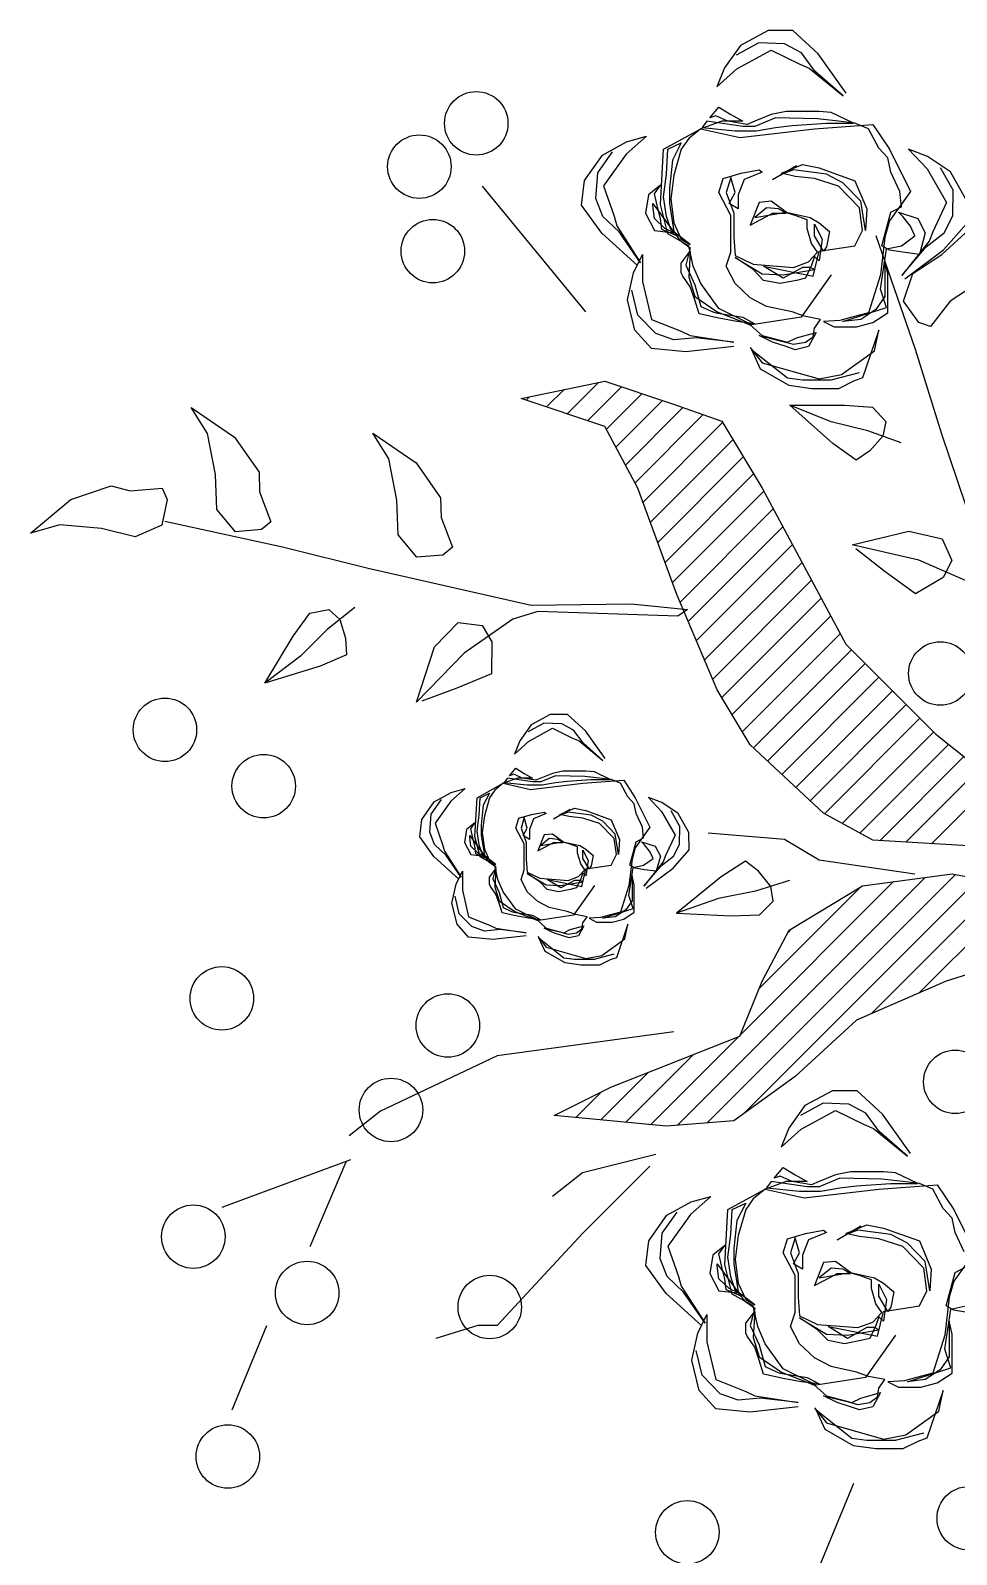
# Model space of a CAD drawing. Header units: inches. Extents: x 2744 to 7136, y -4349 to -2068.
# Drawn here: x 5500.126 to 5502.734, y -3868.663 to -3864.372 of the extents above; entities that cross this region are included whole.
import ezdxf

# ---------------------------------------------------------------- set-up
doc = ezdxf.new("R2010")
doc.units = ezdxf.units.IN
doc.header["$MEASUREMENT"] = 0
doc.layers.add('TREE', color=3, linetype='Continuous')

# ---------------------------------------------------------------- blocks, each defined once
blk = doc.blocks.new('06')
at = {"layer": 'TREE', "color": 97, "true_color": 0x446a2a}
for p, q in [((399.58479, 40.71918), (399.60926, 40.77834)), ((399.87491, 40.68479), (399.85883, 40.64535)), ((399.76026, 40.64535), (399.77984, 40.65142)), ((399.71133, 40.60237), (399.75117, 40.64535)), ((399.75117, 40.64535), (399.76026, 40.64535)), ((399.83856, 40.60844), (399.82178, 40.569)), ((399.67987, 40.57102), (399.71133, 40.60237)), ((399.81968, 40.56799), (399.87981, 40.59024)), ((399.71133, 40.57406), (399.72531, 40.58518)), ((399.67707, 40.56546), (399.71133, 40.57406)), ((399.55128, 40.43618), (399.66701, 40.5519)), ((399.63845, 40.51056), (399.67951, 40.55161)), ((399.67218, 40.55232), (399.72461, 40.54726)), ((399.8057, 40.54524), (399.82038, 40.55687)), ((399.52639, 40.43686), (399.63565, 40.54612)), ((399.53712, 40.4348), (399.6531, 40.55078)), ((399.6596, 40.51892), (399.69117, 40.55048)), ((399.68075, 40.52728), (399.70283, 40.54936)), ((399.72461, 40.54726), (399.69804, 40.53411)), ((399.70266, 40.5364), (399.7145, 40.54823)), ((399.75117, 40.51945), (399.8057, 40.54524)), ((399.69804, 40.53411), (399.63792, 40.51035)), ((399.5834, 40.50276), (399.61206, 40.52906)), ((399.66868, 40.50832), (399.75117, 40.51945)), ((399.56603, 40.43813), (399.6377, 40.50981)), ((399.63792, 40.51035), (399.62744, 40.48456)), ((399.54145, 40.48456), (399.5834, 40.50276)), ((399.51566, 40.43892), (399.57652, 40.49978)), ((399.50494, 40.44098), (399.55392, 40.48997)), ((399.58098, 40.4403), (399.62894, 40.48825)), ((399.49951, 40.47141), (399.54145, 40.48456)), ((399.62744, 40.48456), (399.61485, 40.46079)), ((399.61485, 40.46079), (399.5806, 40.44006)), ((399.61338, 40.4599), (399.61551, 40.46203)), ((399.62871, 40.45364), (399.62228, 40.4472)), ((399.64193, 40.45403), (399.62871, 40.45364)), ((399.66743, 40.45289), (399.64193, 40.45403)), ((399.64653, 40.43588), (399.66743, 40.45289)), ((399.64779, 40.44605), (399.66743, 40.45289)), ((399.53865, 40.4345), (399.48343, 40.44512)), ((399.62228, 40.4472), (399.62339, 40.44038)), ((399.63051, 40.44257), (399.64779, 40.44605)), ((399.5806, 40.44006), (399.53865, 40.4345)), ((399.61471, 40.43761), (399.63051, 40.44257)), ((399.62339, 40.44038), (399.62911, 40.43325)), ((399.60087, 40.42793), (399.55613, 40.4345)), ((399.62911, 40.43325), (399.63527, 40.42854)), ((399.63527, 40.42854), (399.64653, 40.43588)), ((399.66903, 40.43182), (399.66155, 40.42334)), ((399.61695, 40.41832), (399.60087, 40.42793)), ((399.66155, 40.42334), (399.66174, 40.41527)), ((399.66884, 40.4263), (399.66601, 40.42073)), ((399.51904, 40.39114), (399.54831, 40.42041)), ((399.52327, 40.42186), (399.57571, 40.41883)), ((399.52614, 40.38545), (399.5604, 40.41971)), ((399.53324, 40.37977), (399.57249, 40.41901)), ((399.57571, 40.41883), (399.59878, 40.40619)), ((399.6526, 40.41529), (399.61695, 40.41832)), ((399.66601, 40.42073), (399.66585, 40.41233)), ((399.54034, 40.37408), (399.58177, 40.4155)), ((399.54734, 40.36828), (399.59003, 40.41098)), ((399.66174, 40.41527), (399.66674, 40.40637)), ((399.66585, 40.41233), (399.66999, 40.40505)), ((399.55373, 40.36189), (399.59829, 40.40645)), ((399.59878, 40.40619), (399.63303, 40.37433)), ((399.66674, 40.40637), (399.67422, 40.40125)), ((399.54634, 40.36927), (399.5072, 40.40062)), ((399.56012, 40.35549), (399.60502, 40.40038)), ((399.56652, 40.34909), (399.61164, 40.39422)), ((399.57291, 40.3427), (399.61827, 40.38806)), ((399.5793, 40.3363), (399.6249, 40.38189)), ((399.58569, 40.3299), (399.63152, 40.37573)), ((399.63303, 40.37433), (399.64841, 40.34854)), ((399.58829, 40.32731), (399.54634, 40.36927)), ((399.59095, 40.32237), (399.63672, 40.36814)), ((399.59542, 40.31405), (399.6415, 40.36013)), ((399.59989, 40.30573), (399.64628, 40.35212)), ((399.76654, 40.33149), (399.78886, 40.35438)), ((399.78886, 40.35438), (399.78052, 40.32853)), ((399.64841, 40.34854), (399.66729, 40.30405)), ((399.75384, 40.34112), (399.77004, 40.34785)), ((399.83388, 40.33753), (399.85965, 40.34542)), ((399.84303, 40.33291), (399.85965, 40.34542)), ((399.85965, 40.34542), (399.8464, 40.3236)), ((399.60436, 40.29741), (399.65052, 40.34357)), ((399.75368, 40.32613), (399.75384, 40.34112)), ((399.82152, 40.33227), (399.83388, 40.33753)), ((399.60883, 40.2891), (399.65433, 40.33459)), ((399.74388, 40.31567), (399.76654, 40.33149)), ((399.822, 40.32453), (399.82152, 40.33227)), ((399.83052, 40.32049), (399.84303, 40.33291)), ((399.62744, 40.25449), (399.58829, 40.32731)), ((399.61331, 40.28078), (399.65814, 40.32561)), ((399.75827, 40.31848), (399.75368, 40.32613)), ((399.78052, 40.32853), (399.76936, 40.31709)), ((399.82474, 40.3158), (399.822, 40.32453)), ((399.8464, 40.3236), (399.83871, 40.31284)), ((399.61778, 40.27246), (399.66195, 40.31663)), ((399.76936, 40.31709), (399.75827, 40.31848)), ((399.8176, 40.31013), (399.83052, 40.32049)), ((399.66233, 40.31112), (399.66689, 40.31415)), ((399.68862, 40.30842), (399.66233, 40.31112)), ((399.66689, 40.31415), (399.73223, 40.31196)), ((399.73539, 40.30902), (399.68862, 40.30842)), ((399.73223, 40.31196), (399.74388, 40.31567)), ((399.81139, 40.29182), (399.73539, 40.30902)), ((399.82978, 40.31109), (399.82474, 40.3158)), ((399.83871, 40.31284), (399.82978, 40.31109)), ((399.5437, 40.22902), (399.51881, 40.30287)), ((399.54294, 40.29616), (399.55582, 40.30382)), ((399.55582, 40.30382), (399.57, 40.29349)), ((399.62225, 40.26414), (399.66576, 40.30765)), ((399.66729, 40.30405), (399.68546, 40.25449)), ((399.5289, 40.29908), (399.55422, 40.28797)), ((399.5388, 40.28826), (399.54294, 40.29616)), ((399.62672, 40.25583), (399.66934, 40.29844)), ((399.54338, 40.27806), (399.5388, 40.28826)), ((399.55422, 40.28797), (399.58537, 40.28083)), ((399.57, 40.29349), (399.58367, 40.28269)), ((399.63147, 40.24779), (399.67277, 40.28909)), ((399.85147, 40.28185), (399.81139, 40.29182)), ((399.58537, 40.28083), (399.55896, 40.27449)), ((399.7721, 40.282), (399.77652, 40.28572)), ((399.77739, 40.26808), (399.7721, 40.282)), ((399.77652, 40.28572), (399.7887, 40.28668)), ((399.7887, 40.28668), (399.79743, 40.27627)), ((399.90638, 40.26979), (399.85147, 40.28185)), ((399.55896, 40.27449), (399.54338, 40.27806)), ((399.63628, 40.23981), (399.6762, 40.27973)), ((399.79743, 40.27627), (399.79803, 40.26001)), ((399.85686, 40.27008), (399.86129, 40.2738)), ((399.86129, 40.2738), (399.87346, 40.27475)), ((399.87346, 40.27475), (399.88219, 40.26435)), ((399.90779, 40.27164), (399.9202, 40.27715)), ((399.9202, 40.27715), (399.936, 40.27323)), ((399.96917, 40.2754), (399.95026, 40.2598)), ((399.9555, 40.27152), (399.96917, 40.2754)), ((399.64109, 40.23182), (399.67964, 40.27037)), ((399.77765, 40.25887), (399.77739, 40.26808)), ((399.86216, 40.25616), (399.85686, 40.27008)), ((399.90534, 40.25967), (399.90779, 40.27164)), ((399.936, 40.27323), (399.9555, 40.27152)), ((399.64589, 40.22384), (399.68307, 40.26102)), ((399.79803, 40.26001), (399.80179, 40.2408)), ((399.88219, 40.26435), (399.8828, 40.24809)), ((399.90768, 40.25439), (399.90534, 40.25967)), ((399.95026, 40.2598), (399.93145, 40.25332)), ((399.64631, 40.22314), (399.62744, 40.25449)), ((399.65496, 40.22011), (399.68681, 40.25197)), ((399.68546, 40.25449), (399.70084, 40.22567)), ((399.78908, 40.24259), (399.77765, 40.25887)), ((399.86241, 40.24695), (399.86216, 40.25616)), ((399.92253, 40.25563), (399.90768, 40.25439)), ((399.93145, 40.25332), (399.92253, 40.25563)), ((399.87384, 40.23066), (399.86241, 40.24695)), ((399.8828, 40.24809), (399.88655, 40.22887)), ((399.57714, 40.23699), (399.5835, 40.24143)), ((399.5835, 40.24143), (399.59443, 40.23362)), ((399.66443, 40.21679), (399.69126, 40.24363)), ((399.8093, 40.22873), (399.78908, 40.24259)), ((399.80179, 40.2408), (399.8093, 40.22873)), ((399.56256, 40.23325), (399.57813, 40.22762)), ((399.57112, 40.23011), (399.57714, 40.23699)), ((399.59443, 40.23362), (399.61458, 40.21573)), ((399.67394, 40.21352), (399.69571, 40.23529)), ((399.89406, 40.21681), (399.87384, 40.23066)), ((399.55605, 40.18961), (399.5437, 40.22902)), ((399.56972, 40.22335), (399.57112, 40.23011)), ((399.57813, 40.22762), (399.59525, 40.2234)), ((399.6835, 40.21029), (399.70016, 40.22695)), ((399.70084, 40.22567), (399.73999, 40.21253)), ((399.88655, 40.22887), (399.89406, 40.21681)), ((399.57586, 40.21663), (399.56972, 40.22335)), ((399.58905, 40.21568), (399.57586, 40.21663)), ((399.59525, 40.2234), (399.61458, 40.21573)), ((399.66938, 40.21505), (399.64631, 40.22314)), ((399.69306, 40.20706), (399.70895, 40.22295)), ((399.70385, 40.20506), (399.71852, 40.21973)), ((399.71997, 40.20839), (399.7281, 40.21652)), ((399.61458, 40.21573), (399.58905, 40.21568)), ((399.70084, 40.20444), (399.66938, 40.21505)), ((399.73999, 40.21253), (399.70084, 40.20444)), ((399.73609, 40.21172), (399.73767, 40.2133)), ((399.53195, 40.1621), (399.53968, 40.16711)), ((399.75817, 40.11342), (399.70993, 40.17208))]:
    blk.add_line(p, q, dxfattribs=at)
at = {"layer": 'TREE', "color": 30, "true_color": 0xef731a}
for p, q in [((399.55473, 40.69946), (399.56172, 40.703)), ((399.56172, 40.703), (399.57431, 40.703)), ((399.57431, 40.703), (399.58479, 40.70148)), ((399.58479, 40.70148), (399.59808, 40.69389)), ((399.54285, 40.67569), (399.55054, 40.69794)), ((399.56033, 40.69642), (399.54495, 40.6853)), ((399.55054, 40.69794), (399.55473, 40.69946)), ((399.56522, 40.69895), (399.55194, 40.69541)), ((399.57081, 40.69844), (399.56033, 40.69642)), ((399.5785, 40.69895), (399.56522, 40.69895)), ((399.59738, 40.69086), (399.57081, 40.69844)), ((399.58549, 40.69794), (399.5785, 40.69895)), ((399.60227, 40.68479), (399.58549, 40.69794)), ((399.59808, 40.69389), (399.60227, 40.68479)), ((399.60297, 40.68378), (399.59738, 40.69086)), ((399.54495, 40.6853), (399.54285, 40.67569)), ((399.57221, 40.6767), (399.57571, 40.68328)), ((399.5813, 40.67923), (399.57221, 40.6767)), ((399.5771, 40.68125), (399.57361, 40.67872)), ((399.57571, 40.68328), (399.582, 40.68479)), ((399.5827, 40.68226), (399.5771, 40.68125)), ((399.58549, 40.68125), (399.5813, 40.67923)), ((399.582, 40.68479), (399.58619, 40.68328)), ((399.58829, 40.68075), (399.5827, 40.68226)), ((399.59738, 40.67822), (399.58549, 40.68125)), ((399.58619, 40.68328), (399.59248, 40.68125)), ((399.59878, 40.67822), (399.58829, 40.68075)), ((399.59248, 40.68125), (399.59878, 40.67822)), ((399.61066, 40.68328), (399.63303, 40.6858)), ((399.61066, 40.68125), (399.62814, 40.67923)), ((399.63093, 40.67822), (399.61066, 40.68125)), ((399.62814, 40.67923), (399.63862, 40.68024)), ((399.63303, 40.6858), (399.64911, 40.68429)), ((399.63862, 40.68024), (399.64701, 40.67721)), ((399.64911, 40.68429), (399.6568, 40.67569)), ((399.54565, 40.67215), (399.53865, 40.6676)), ((399.55334, 40.67417), (399.54565, 40.67215)), ((399.56382, 40.67417), (399.55334, 40.67417)), ((399.56872, 40.67165), (399.56382, 40.67417)), ((399.57291, 40.67468), (399.57011, 40.67063)), ((399.57361, 40.67872), (399.57291, 40.67468)), ((399.5792, 40.66962), (399.60227, 40.67316)), ((399.60297, 40.67316), (399.59738, 40.67822)), ((399.60087, 40.67266), (399.60926, 40.67165)), ((399.60647, 40.66962), (399.60087, 40.67266)), ((399.60227, 40.67316), (399.61765, 40.66558)), ((399.61835, 40.6671), (399.60297, 40.67316)), ((399.63513, 40.6762), (399.63093, 40.67822)), ((399.64911, 40.67063), (399.63513, 40.6762)), ((399.64701, 40.67721), (399.6554, 40.66861)), ((399.6568, 40.67569), (399.66029, 40.66153)), ((399.53865, 40.6676), (399.53865, 40.66153)), ((399.55963, 40.67165), (399.53935, 40.66507)), ((399.53935, 40.66507), (399.54215, 40.65648)), ((399.54005, 40.66002), (399.54425, 40.66608)), ((399.54215, 40.6499), (399.54774, 40.6676)), ((399.54425, 40.66608), (399.55124, 40.67063)), ((399.54774, 40.6676), (399.55543, 40.66962)), ((399.55124, 40.67063), (399.55963, 40.67165)), ((399.55543, 40.66962), (399.56103, 40.67114)), ((399.56103, 40.67114), (399.56872, 40.67165)), ((399.56522, 40.6499), (399.5792, 40.66962)), ((399.57011, 40.67063), (399.5778, 40.66912)), ((399.5778, 40.66912), (399.5834, 40.6671)), ((399.5834, 40.6671), (399.59528, 40.66457)), ((399.61905, 40.6676), (399.60647, 40.66962)), ((399.60926, 40.67165), (399.61765, 40.67013)), ((399.61765, 40.67013), (399.62674, 40.66811)), ((399.61765, 40.66558), (399.62604, 40.65395)), ((399.62884, 40.66002), (399.61835, 40.6671)), ((399.62045, 40.6671), (399.61905, 40.6676)), ((399.62604, 40.66457), (399.62045, 40.6671)), ((399.62674, 40.66811), (399.62884, 40.66153)), ((399.6533, 40.65294), (399.64911, 40.67063)), ((399.6554, 40.66861), (399.6582, 40.65698)), ((399.53865, 40.66153), (399.53865, 40.6494)), ((399.54005, 40.64333), (399.54005, 40.66002)), ((399.59528, 40.66457), (399.60297, 40.66052)), ((399.60297, 40.66052), (399.60996, 40.65395)), ((399.62884, 40.65445), (399.62604, 40.66457)), ((399.62884, 40.66153), (399.63093, 40.65547)), ((399.63163, 40.65091), (399.62884, 40.66002)), ((399.66029, 40.66153), (399.6575, 40.64889)), ((399.54215, 40.65648), (399.53935, 40.63777)), ((399.57431, 40.64535), (399.5771, 40.65142)), ((399.5771, 40.65142), (399.5813, 40.65243)), ((399.5785, 40.64636), (399.58759, 40.65142)), ((399.5813, 40.65243), (399.58899, 40.65395)), ((399.58759, 40.65142), (399.59668, 40.64586)), ((399.58899, 40.65395), (399.59668, 40.65243)), ((399.59668, 40.65243), (399.60157, 40.64738)), ((399.60996, 40.65395), (399.61416, 40.64586)), ((399.62604, 40.65395), (399.62953, 40.64586)), ((399.63303, 40.64535), (399.62884, 40.65445)), ((399.63093, 40.65547), (399.63443, 40.65041)), ((399.63093, 40.63878), (399.63163, 40.65091)), ((399.6533, 40.6403), (399.6533, 40.65294)), ((399.53865, 40.6494), (399.54005, 40.64333)), ((399.54005, 40.63221), (399.54215, 40.6499)), ((399.56941, 40.63322), (399.57081, 40.64333)), ((399.57361, 40.65041), (399.57081, 40.63878)), ((399.57081, 40.64333), (399.57291, 40.64131)), ((399.57571, 40.64384), (399.57151, 40.63929)), ((399.58759, 40.6499), (399.57291, 40.64738)), ((399.57291, 40.64738), (399.57501, 40.64636)), ((399.57291, 40.64131), (399.57431, 40.64535)), ((399.59668, 40.64586), (399.57361, 40.65041)), ((399.57501, 40.64636), (399.5785, 40.64636)), ((399.5827, 40.64636), (399.57571, 40.64384)), ((399.60157, 40.64485), (399.5827, 40.64636)), ((399.59738, 40.6494), (399.58759, 40.6499)), ((399.60996, 40.64181), (399.59738, 40.6494)), ((399.60157, 40.64738), (399.60996, 40.64181)), ((399.60996, 40.6408), (399.60157, 40.64485)), ((399.61416, 40.64586), (399.61206, 40.63929)), ((399.62953, 40.64586), (399.63163, 40.63625)), ((399.63093, 40.63726), (399.63303, 40.64535)), ((399.63513, 40.64434), (399.63093, 40.63878)), ((399.63443, 40.65041), (399.63513, 40.64889)), ((399.63513, 40.64889), (399.63513, 40.64434)), ((399.6575, 40.64889), (399.6533, 40.6403)), ((399.65412, 40.64423), (399.66412, 40.62976)), ((399.66521, 40.62699), (399.65412, 40.64423)), ((399.65564, 40.64557), (399.67229, 40.63041)), ((399.53166, 40.63929), (399.53796, 40.63827)), ((399.53935, 40.63777), (399.53236, 40.63625)), ((399.54145, 40.63625), (399.53726, 40.62058)), ((399.53796, 40.63827), (399.54145, 40.63625)), ((399.55403, 40.63625), (399.55054, 40.62917)), ((399.57081, 40.63878), (399.55403, 40.63625)), ((399.56592, 40.62968), (399.56732, 40.63676)), ((399.56732, 40.63676), (399.56872, 40.63878)), ((399.56872, 40.63878), (399.57291, 40.6317)), ((399.57151, 40.63929), (399.57431, 40.63524)), ((399.61066, 40.63221), (399.60996, 40.6408)), ((399.61206, 40.63929), (399.61206, 40.62209)), ((399.63583, 40.63372), (399.63093, 40.63726)), ((399.63163, 40.63625), (399.64142, 40.63069)), ((399.53796, 40.62462), (399.54005, 40.63221)), ((399.54844, 40.61906), (399.54914, 40.62917)), ((399.54914, 40.62917), (399.55124, 40.61552)), ((399.55054, 40.62917), (399.55194, 40.61855)), ((399.57081, 40.62563), (399.56592, 40.62968)), ((399.57291, 40.62614), (399.56941, 40.63322)), ((399.57291, 40.6317), (399.57291, 40.62614)), ((399.57431, 40.63524), (399.5764, 40.62816)), ((399.61066, 40.62108), (399.61066, 40.63221)), ((399.63093, 40.63575), (399.64002, 40.62867)), ((399.63513, 40.63322), (399.63093, 40.63575)), ((399.63862, 40.62563), (399.63513, 40.63322)), ((399.64841, 40.61653), (399.63583, 40.63372)), ((399.63722, 40.6317), (399.64422, 40.62867)), ((399.63862, 40.62968), (399.63722, 40.6317)), ((399.63862, 40.63018), (399.64282, 40.62816)), ((399.64771, 40.62917), (399.63862, 40.63018)), ((399.64072, 40.61653), (399.63862, 40.62968)), ((399.64142, 40.63069), (399.64491, 40.61704)), ((399.65191, 40.62108), (399.64771, 40.62917)), ((399.66412, 40.62976), (399.6718, 40.62254)), ((399.67229, 40.63041), (399.68175, 40.61732)), ((399.52817, 40.61097), (399.53796, 40.62462)), ((399.57501, 40.6231), (399.57081, 40.62563)), ((399.58619, 40.62058), (399.57501, 40.6231)), ((399.5764, 40.62816), (399.5764, 40.62412)), ((399.5764, 40.62412), (399.582, 40.62209)), ((399.582, 40.62209), (399.58549, 40.62108)), ((399.60087, 40.6231), (399.58619, 40.62058)), ((399.59528, 40.6226), (399.59248, 40.62108)), ((399.60297, 40.62664), (399.59528, 40.6226)), ((399.59528, 40.61855), (399.60087, 40.6231)), ((399.59878, 40.61603), (399.60297, 40.62664)), ((399.61206, 40.62209), (399.61765, 40.61148)), ((399.64002, 40.61451), (399.63862, 40.62563)), ((399.64002, 40.62867), (399.64212, 40.6226)), ((399.64212, 40.6226), (399.64352, 40.6135)), ((399.64282, 40.62816), (399.64771, 40.62361)), ((399.64422, 40.62867), (399.64491, 40.62361)), ((399.64491, 40.62361), (399.64631, 40.61805)), ((399.64771, 40.62361), (399.64841, 40.61754)), ((399.66645, 40.6225), (399.66521, 40.62699)), ((399.67149, 40.60832), (399.66645, 40.6225)), ((399.6718, 40.62254), (399.67505, 40.61423)), ((399.53726, 40.62058), (399.53236, 40.61805)), ((399.55403, 40.60591), (399.54844, 40.61906)), ((399.55124, 40.61552), (399.55963, 40.60692)), ((399.55194, 40.61855), (399.56172, 40.60844)), ((399.58549, 40.62108), (399.59318, 40.61552)), ((399.58619, 40.62108), (399.58969, 40.61906)), ((399.59248, 40.62108), (399.58619, 40.62108)), ((399.58969, 40.61906), (399.59528, 40.61855)), ((399.59318, 40.61552), (399.59878, 40.61603)), ((399.60856, 40.61906), (399.61276, 40.61653)), ((399.60856, 40.61249), (399.60856, 40.61906)), ((399.61276, 40.61653), (399.60996, 40.61148)), ((399.61416, 40.61148), (399.61066, 40.62108)), ((399.64072, 40.60945), (399.64072, 40.61653)), ((399.64491, 40.61704), (399.64352, 40.59125)), ((399.64631, 40.61805), (399.64771, 40.61198)), ((399.64841, 40.61754), (399.64841, 40.61653)), ((399.65051, 40.61249), (399.65191, 40.62108)), ((399.68175, 40.61732), (399.68036, 40.60587)), ((399.53796, 40.59125), (399.52817, 40.61097)), ((399.53306, 40.61097), (399.53726, 40.60187)), ((399.56172, 40.60844), (399.57291, 40.6049)), ((399.60577, 40.60541), (399.60856, 40.61249)), ((399.60996, 40.61148), (399.61206, 40.6044)), ((399.61206, 40.6044), (399.61416, 40.61148)), ((399.61765, 40.61148), (399.61555, 40.6049)), ((399.63862, 40.60338), (399.64002, 40.61451)), ((399.63932, 40.59631), (399.64072, 40.60945)), ((399.64352, 40.6135), (399.64212, 40.60288)), ((399.64491, 40.60794), (399.65051, 40.61249)), ((399.64771, 40.61198), (399.64491, 40.60794)), ((399.66095, 40.5935), (399.67149, 40.60832)), ((399.67505, 40.61423), (399.67411, 40.60226)), ((399.53726, 40.60187), (399.53865, 40.59529)), ((399.57081, 40.59985), (399.55403, 40.60591)), ((399.55963, 40.60692), (399.56732, 40.60288)), ((399.56732, 40.60288), (399.5827, 40.60086)), ((399.57291, 40.6049), (399.582, 40.60389)), ((399.58829, 40.60237), (399.5785, 40.59833)), ((399.59248, 40.60541), (399.5813, 40.59883)), ((399.582, 40.60389), (399.58829, 40.60237)), ((399.5827, 40.60086), (399.58689, 40.60237)), ((399.58689, 40.60237), (399.59248, 40.60541)), ((399.59738, 40.60187), (399.60577, 40.60541)), ((399.59878, 40.60086), (399.59738, 40.60187)), ((399.60716, 40.60237), (399.59878, 40.60086)), ((399.61555, 40.6049), (399.60716, 40.60237)), ((399.63513, 40.59125), (399.63862, 40.60338)), ((399.64212, 40.60288), (399.64142, 40.59125)), ((399.67411, 40.60226), (399.66721, 40.59249)), ((399.68036, 40.60587), (399.67202, 40.59391)), ((399.53865, 40.59529), (399.54285, 40.59074)), ((399.5785, 40.59833), (399.57081, 40.59985)), ((399.63513, 40.58822), (399.63932, 40.59631)), ((399.65144, 40.58517), (399.66095, 40.5935)), ((399.67202, 40.59391), (399.66067, 40.58768)), ((399.54565, 40.57962), (399.53796, 40.59125)), ((399.54285, 40.59074), (399.54774, 40.58164)), ((399.64352, 40.59125), (399.62604, 40.58164)), ((399.63163, 40.58619), (399.63513, 40.59125)), ((399.64142, 40.59125), (399.63513, 40.58822)), ((399.66067, 40.58768), (399.65144, 40.58517)), ((399.57291, 40.58164), (399.54565, 40.57962)), ((399.54774, 40.58164), (399.55403, 40.57911)), ((399.5834, 40.58013), (399.56732, 40.57911)), ((399.60786, 40.58569), (399.57291, 40.58164)), ((399.59109, 40.58114), (399.5834, 40.58013)), ((399.60017, 40.58265), (399.59109, 40.58114)), ((399.59109, 40.57659), (399.60087, 40.58063)), ((399.60996, 40.58265), (399.60017, 40.58265)), ((399.60087, 40.58063), (399.60647, 40.58063)), ((399.60087, 40.5781), (399.60437, 40.57962)), ((399.60437, 40.57962), (399.61346, 40.5781)), ((399.60647, 40.58063), (399.62324, 40.5781)), ((399.62604, 40.58164), (399.60786, 40.58569)), ((399.62534, 40.58114), (399.60996, 40.58265)), ((399.61625, 40.5781), (399.62604, 40.58164)), ((399.62324, 40.5781), (399.62534, 40.58114)), ((399.62604, 40.58164), (399.63163, 40.58619)), ((399.55403, 40.57911), (399.56172, 40.5781)), ((399.55473, 40.57911), (399.56522, 40.57406)), ((399.56732, 40.57911), (399.55473, 40.57911)), ((399.56172, 40.5781), (399.57151, 40.57709)), ((399.56522, 40.57406), (399.57081, 40.57355)), ((399.57081, 40.57355), (399.5771, 40.57355)), ((399.57151, 40.57709), (399.59109, 40.57659)), ((399.5771, 40.57355), (399.58619, 40.57355)), ((399.58619, 40.57355), (399.59318, 40.57507)), ((399.59318, 40.57507), (399.60087, 40.5781)), ((399.60647, 40.5781), (399.61625, 40.5781)), ((399.61206, 40.57507), (399.60647, 40.5781)), ((399.61765, 40.57153), (399.61206, 40.57507)), ((399.61346, 40.5781), (399.61905, 40.57557)), ((399.62185, 40.57659), (399.61765, 40.57153)), ((399.61905, 40.57557), (399.62185, 40.57659)), ((399.55959, 40.56634), (399.5728, 40.55473)), ((399.57543, 40.55333), (399.55959, 40.56634)), ((399.55809, 40.56499), (399.5712, 40.54669)), ((399.61857, 40.56214), (399.60918, 40.55367)), ((399.615, 40.55326), (399.61857, 40.56214)), ((399.5728, 40.55473), (399.57908, 40.54627)), ((399.57974, 40.55157), (399.57543, 40.55333)), ((399.59324, 40.54492), (399.57974, 40.55157)), ((399.60918, 40.55367), (399.59324, 40.54492)), ((399.60749, 40.54272), (399.615, 40.55326)), ((399.64072, 40.54979), (399.67218, 40.55232)), ((399.5712, 40.54669), (399.5831, 40.53577)), ((399.57908, 40.54627), (399.58695, 40.54207)), ((399.59895, 40.54161), (399.60946, 40.54732)), ((399.61206, 40.52906), (399.64072, 40.54979)), ((399.58695, 40.54207), (399.59895, 40.54161)), ((399.59464, 40.53582), (399.60749, 40.54272)), ((399.5831, 40.53577), (399.59464, 40.53582)), ((399.69015, 40.45806), (399.69553, 40.47364)), ((399.70238, 40.47258), (399.69161, 40.46479)), ((399.69553, 40.47364), (399.69846, 40.4747)), ((399.7058, 40.47435), (399.69651, 40.47187)), ((399.69846, 40.4747), (399.70336, 40.47718)), ((399.70972, 40.47399), (399.70238, 40.47258)), ((399.70336, 40.47718), (399.71217, 40.47718)), ((399.7151, 40.47435), (399.7058, 40.47435)), ((399.72831, 40.46868), (399.70972, 40.47399)), ((399.71217, 40.47718), (399.71951, 40.47612)), ((399.72, 40.47364), (399.7151, 40.47435)), ((399.71951, 40.47612), (399.7288, 40.47081)), ((399.73174, 40.46444), (399.72, 40.47364)), ((399.73223, 40.46373), (399.72831, 40.46868)), ((399.7288, 40.47081), (399.73174, 40.46444)), ((399.69161, 40.46479), (399.69015, 40.45806)), ((399.7107, 40.45877), (399.71314, 40.46337)), ((399.71706, 40.46054), (399.7107, 40.45877)), ((399.71168, 40.46019), (399.71119, 40.45736)), ((399.71412, 40.46196), (399.71168, 40.46019)), ((399.71314, 40.46337), (399.71755, 40.46444)), ((399.71804, 40.46267), (399.71412, 40.46196)), ((399.72, 40.46196), (399.71706, 40.46054)), ((399.71755, 40.46444), (399.72049, 40.46337)), ((399.72195, 40.4616), (399.71804, 40.46267)), ((399.72831, 40.45983), (399.72, 40.46196)), ((399.72049, 40.46337), (399.72489, 40.46196)), ((399.72929, 40.45983), (399.72195, 40.4616)), ((399.72489, 40.46196), (399.72929, 40.45983)), ((399.73223, 40.45629), (399.72831, 40.45983)), ((399.73761, 40.46337), (399.75327, 40.46514)), ((399.73761, 40.46196), (399.74985, 40.46054)), ((399.7518, 40.45983), (399.73761, 40.46196)), ((399.74985, 40.46054), (399.75719, 40.46125)), ((399.75474, 40.45842), (399.7518, 40.45983)), ((399.75327, 40.46514), (399.76453, 40.46408)), ((399.76453, 40.45452), (399.75474, 40.45842)), ((399.75719, 40.46125), (399.76306, 40.45913)), ((399.76306, 40.45913), (399.76893, 40.45311)), ((399.76453, 40.46408), (399.76991, 40.45806)), ((399.6921, 40.45559), (399.68721, 40.4524)), ((399.68721, 40.4524), (399.68721, 40.44815)), ((399.70189, 40.45523), (399.6877, 40.45063)), ((399.68819, 40.44709), (399.69112, 40.45134)), ((399.68966, 40.44001), (399.69357, 40.4524)), ((399.69112, 40.45134), (399.69602, 40.45452)), ((399.69749, 40.457), (399.6921, 40.45559)), ((399.69357, 40.4524), (399.69895, 40.45382)), ((399.69602, 40.45452), (399.70189, 40.45523)), ((399.70483, 40.457), (399.69749, 40.457)), ((399.69895, 40.45382), (399.70287, 40.45488)), ((399.70287, 40.45488), (399.70825, 40.45523)), ((399.70825, 40.45523), (399.70483, 40.457)), ((399.7058, 40.44001), (399.71559, 40.45382)), ((399.71119, 40.45736), (399.70923, 40.45452)), ((399.70923, 40.45452), (399.71461, 40.45346)), ((399.71461, 40.45346), (399.71853, 40.45205)), ((399.71559, 40.45382), (399.73174, 40.45629)), ((399.71853, 40.45205), (399.72685, 40.45028)), ((399.73076, 40.45594), (399.73663, 40.45523)), ((399.73468, 40.45382), (399.73076, 40.45594)), ((399.73174, 40.45629), (399.74251, 40.45099)), ((399.743, 40.45205), (399.73223, 40.45629)), ((399.74348, 40.4524), (399.73468, 40.45382)), ((399.73663, 40.45523), (399.74251, 40.45417)), ((399.74251, 40.45417), (399.74887, 40.45276)), ((399.75034, 40.44709), (399.743, 40.45205)), ((399.74446, 40.45205), (399.74348, 40.4524)), ((399.74838, 40.45028), (399.74446, 40.45205)), ((399.74887, 40.45276), (399.75034, 40.44815)), ((399.76746, 40.44214), (399.76453, 40.45452)), ((399.76893, 40.45311), (399.77089, 40.44497)), ((399.76991, 40.45806), (399.77236, 40.44815)), ((399.68721, 40.44815), (399.68721, 40.43966)), ((399.6877, 40.45063), (399.68966, 40.44461)), ((399.68966, 40.44461), (399.6877, 40.43152)), ((399.68819, 40.43541), (399.68819, 40.44709)), ((399.72685, 40.45028), (399.73223, 40.44745)), ((399.73223, 40.44745), (399.73712, 40.44284)), ((399.74251, 40.45099), (399.74838, 40.44284)), ((399.75034, 40.4432), (399.74838, 40.45028)), ((399.75034, 40.44815), (399.7518, 40.44391)), ((399.75229, 40.44072), (399.75034, 40.44709)), ((399.77236, 40.44815), (399.7704, 40.43931)), ((399.68166, 40.44124), (399.66903, 40.43182)), ((399.67374, 40.42895), (399.68263, 40.44021)), ((399.68263, 40.44021), (399.67468, 40.4308)), ((399.68721, 40.43966), (399.68819, 40.43541)), ((399.68819, 40.42762), (399.68966, 40.44001)), ((399.71168, 40.44037), (399.70972, 40.43223)), ((399.72146, 40.44001), (399.71119, 40.43824)), ((399.71119, 40.43824), (399.71266, 40.43754)), ((399.72783, 40.43718), (399.71168, 40.44037)), ((399.71217, 40.43683), (399.71412, 40.44107)), ((399.71266, 40.43754), (399.7151, 40.43754)), ((399.71804, 40.43754), (399.71314, 40.43577)), ((399.71412, 40.44107), (399.71706, 40.44178)), ((399.7151, 40.43754), (399.72146, 40.44107)), ((399.71706, 40.44178), (399.72244, 40.44284)), ((399.73125, 40.43647), (399.71804, 40.43754)), ((399.72146, 40.44107), (399.72783, 40.43718)), ((399.72831, 40.43966), (399.72146, 40.44001)), ((399.72244, 40.44284), (399.72783, 40.44178)), ((399.72783, 40.44178), (399.73125, 40.43824)), ((399.73712, 40.43435), (399.72831, 40.43966)), ((399.73125, 40.43824), (399.73712, 40.43435)), ((399.73712, 40.44284), (399.74006, 40.43718)), ((399.74006, 40.43718), (399.73859, 40.43258)), ((399.74838, 40.44284), (399.75083, 40.43718)), ((399.75327, 40.43683), (399.75034, 40.4432)), ((399.75083, 40.43718), (399.75229, 40.43046)), ((399.7518, 40.44391), (399.75425, 40.44037)), ((399.7518, 40.43223), (399.75229, 40.44072)), ((399.75425, 40.44037), (399.75474, 40.43931)), ((399.75474, 40.43931), (399.75474, 40.43612)), ((399.76746, 40.43329), (399.76746, 40.44214)), ((399.7704, 40.43931), (399.76746, 40.43329)), ((399.7691, 40.43698), (399.78075, 40.42637)), ((399.67468, 40.4308), (399.66884, 40.4263)), ((399.67497, 40.42621), (399.67693, 40.43329)), ((399.67693, 40.43329), (399.68232, 40.43258)), ((399.6828, 40.43046), (399.6784, 40.42727)), ((399.68232, 40.43258), (399.68672, 40.43187)), ((399.6877, 40.43152), (399.6828, 40.43046)), ((399.68917, 40.43046), (399.68623, 40.41948)), ((399.68672, 40.43187), (399.68917, 40.43046)), ((399.69797, 40.43046), (399.69553, 40.4255)), ((399.70972, 40.43223), (399.69797, 40.43046)), ((399.70629, 40.42586), (399.70727, 40.43081)), ((399.70727, 40.43081), (399.70825, 40.43223)), ((399.70825, 40.43223), (399.71119, 40.42727)), ((399.70874, 40.42833), (399.70972, 40.43541)), ((399.70972, 40.43541), (399.71119, 40.434)), ((399.71314, 40.43577), (399.71021, 40.43258)), ((399.71021, 40.43258), (399.71217, 40.42975)), ((399.71119, 40.434), (399.71217, 40.43683)), ((399.73712, 40.43364), (399.73125, 40.43647)), ((399.73761, 40.42762), (399.73712, 40.43364)), ((399.73859, 40.43258), (399.73859, 40.42055)), ((399.7518, 40.43116), (399.75327, 40.43683)), ((399.75474, 40.43612), (399.7518, 40.43223)), ((399.75523, 40.42869), (399.7518, 40.43116)), ((399.7518, 40.4301), (399.75817, 40.42515)), ((399.75474, 40.42833), (399.7518, 40.4301)), ((399.75229, 40.43046), (399.75914, 40.42656)), ((399.76803, 40.43604), (399.77504, 40.42591)), ((399.77579, 40.42397), (399.76803, 40.43604)), ((399.66809, 40.41637), (399.67256, 40.42591)), ((399.67256, 40.42591), (399.67374, 40.42895)), ((399.67742, 40.42161), (399.67497, 40.42621)), ((399.6784, 40.42727), (399.67987, 40.42409)), ((399.67987, 40.42409), (399.68232, 40.4209)), ((399.68672, 40.42232), (399.68819, 40.42762)), ((399.69406, 40.41842), (399.69455, 40.4255)), ((399.69455, 40.4255), (399.69602, 40.41594)), ((399.69553, 40.4255), (399.69651, 40.41807)), ((399.70972, 40.42302), (399.70629, 40.42586)), ((399.71119, 40.42338), (399.70874, 40.42833)), ((399.71266, 40.42125), (399.70972, 40.42302)), ((399.71119, 40.42727), (399.71119, 40.42338)), ((399.71217, 40.42975), (399.71363, 40.42479)), ((399.71363, 40.42479), (399.71363, 40.42196)), ((399.73223, 40.42373), (399.72685, 40.4209)), ((399.72929, 40.4163), (399.73223, 40.42373)), ((399.73761, 40.41984), (399.73761, 40.42762)), ((399.75719, 40.42302), (399.75474, 40.42833)), ((399.76404, 40.41665), (399.75523, 40.42869)), ((399.75621, 40.42727), (399.7611, 40.42515)), ((399.75719, 40.42586), (399.75621, 40.42727)), ((399.75719, 40.42621), (399.76012, 40.42479)), ((399.76355, 40.4255), (399.75719, 40.42621)), ((399.75865, 40.41665), (399.75719, 40.42586)), ((399.75817, 40.41524), (399.75719, 40.42302)), ((399.75817, 40.42515), (399.75963, 40.4209)), ((399.75914, 40.42656), (399.76159, 40.41701)), ((399.76012, 40.42479), (399.76355, 40.42161)), ((399.7611, 40.42515), (399.76159, 40.42161)), ((399.76648, 40.41984), (399.76355, 40.4255)), ((399.77504, 40.42591), (399.78041, 40.42086)), ((399.77667, 40.42083), (399.77579, 40.42397)), ((399.78075, 40.42637), (399.78738, 40.41721)), ((399.67442, 40.40533), (399.66809, 40.41637)), ((399.68378, 40.41948), (399.67742, 40.42161)), ((399.67987, 40.41276), (399.68672, 40.42232)), ((399.68232, 40.4209), (399.68378, 40.41948)), ((399.68623, 40.41948), (399.6828, 40.41771)), ((399.6828, 40.41771), (399.68329, 40.41276)), ((399.69797, 40.40922), (399.69406, 40.41842)), ((399.69602, 40.41594), (399.70189, 40.40993)), ((399.69651, 40.41807), (399.70336, 40.41099)), ((399.72049, 40.41948), (399.71266, 40.42125)), ((399.71363, 40.42196), (399.71755, 40.42055)), ((399.71755, 40.42055), (399.72, 40.41984)), ((399.72, 40.41984), (399.72538, 40.41594)), ((399.73076, 40.42125), (399.72049, 40.41948)), ((399.72049, 40.41984), (399.72293, 40.41842)), ((399.72489, 40.41984), (399.72049, 40.41984)), ((399.72293, 40.41842), (399.72685, 40.41807)), ((399.72685, 40.4209), (399.72489, 40.41984)), ((399.72538, 40.41594), (399.72929, 40.4163)), ((399.72685, 40.41807), (399.73076, 40.42125)), ((399.73614, 40.41842), (399.73908, 40.41665)), ((399.73614, 40.41382), (399.73614, 40.41842)), ((399.73908, 40.41665), (399.73712, 40.41311)), ((399.74006, 40.41311), (399.73761, 40.41984)), ((399.73859, 40.42055), (399.74251, 40.41311)), ((399.75865, 40.4117), (399.75865, 40.41665)), ((399.75963, 40.4209), (399.76061, 40.41453)), ((399.76159, 40.41701), (399.76061, 40.39896)), ((399.76159, 40.42161), (399.76257, 40.41771)), ((399.76257, 40.41771), (399.76355, 40.41347)), ((399.76355, 40.42161), (399.76404, 40.41736)), ((399.76404, 40.41736), (399.76404, 40.41665)), ((399.76551, 40.41382), (399.76648, 40.41984)), ((399.78019, 40.41091), (399.77667, 40.42083)), ((399.78041, 40.42086), (399.78268, 40.41504)), ((399.78738, 40.41721), (399.7864, 40.40919)), ((399.68672, 40.39896), (399.67987, 40.41276)), ((399.68329, 40.41276), (399.68623, 40.40639)), ((399.70972, 40.40497), (399.69797, 40.40922)), ((399.70189, 40.40993), (399.70727, 40.4071)), ((399.70336, 40.41099), (399.71119, 40.40851)), ((399.71119, 40.40851), (399.71755, 40.4078)), ((399.72489, 40.40887), (399.71706, 40.40426)), ((399.72097, 40.40674), (399.72489, 40.40887)), ((399.72831, 40.40639), (399.73419, 40.40887)), ((399.73419, 40.40887), (399.73614, 40.41382)), ((399.74104, 40.40851), (399.73517, 40.40674)), ((399.73712, 40.41311), (399.73859, 40.40816)), ((399.73859, 40.40816), (399.74006, 40.41311)), ((399.74251, 40.41311), (399.74104, 40.40851)), ((399.75719, 40.40745), (399.75817, 40.41524)), ((399.75768, 40.40249), (399.75865, 40.4117)), ((399.76061, 40.41453), (399.75963, 40.4071)), ((399.76159, 40.41064), (399.76551, 40.41382)), ((399.76355, 40.41347), (399.76159, 40.41064)), ((399.77281, 40.40053), (399.78019, 40.41091)), ((399.7864, 40.40919), (399.78056, 40.40082)), ((399.78268, 40.41504), (399.78203, 40.40666)), ((399.68048, 40.39887), (399.67442, 40.40533)), ((399.68623, 40.40639), (399.68721, 40.40179)), ((399.68721, 40.40179), (399.69015, 40.3986)), ((399.70727, 40.4071), (399.71804, 40.40568)), ((399.7151, 40.40391), (399.70972, 40.40497)), ((399.72195, 40.40674), (399.7151, 40.40391)), ((399.71755, 40.4078), (399.72195, 40.40674)), ((399.71804, 40.40568), (399.72097, 40.40674)), ((399.72929, 40.40568), (399.72831, 40.40639)), ((399.73517, 40.40674), (399.72929, 40.40568)), ((399.75474, 40.39896), (399.75719, 40.40745)), ((399.75474, 40.39683), (399.75768, 40.40249)), ((399.75963, 40.4071), (399.75914, 40.39896)), ((399.78203, 40.40666), (399.7772, 40.39982)), ((399.67422, 40.40125), (399.68048, 40.39887)), ((399.6921, 40.39081), (399.68672, 40.39896)), ((399.69015, 40.3986), (399.69357, 40.39223)), ((399.73566, 40.39506), (399.71119, 40.39223)), ((399.74838, 40.39223), (399.73566, 40.39506)), ((399.76061, 40.39896), (399.74838, 40.39223)), ((399.74838, 40.39223), (399.75229, 40.39542)), ((399.75229, 40.39542), (399.75474, 40.39896)), ((399.75914, 40.39896), (399.75474, 40.39683)), ((399.76616, 40.3947), (399.77281, 40.40053)), ((399.77262, 40.39646), (399.76616, 40.3947)), ((399.78056, 40.40082), (399.77262, 40.39646)), ((399.71119, 40.39223), (399.6921, 40.39081)), ((399.69357, 40.39223), (399.69797, 40.39046)), ((399.69797, 40.39046), (399.70336, 40.38975)), ((399.69846, 40.39046), (399.7058, 40.38692)), ((399.70727, 40.39046), (399.69846, 40.39046)), ((399.70336, 40.38975), (399.71021, 40.38904)), ((399.71853, 40.39117), (399.70727, 40.39046)), ((399.71021, 40.38904), (399.72391, 40.38869)), ((399.72391, 40.39188), (399.71853, 40.39117)), ((399.72049, 40.38657), (399.72538, 40.38763)), ((399.73027, 40.39294), (399.72391, 40.39188)), ((399.72391, 40.38869), (399.73076, 40.39152)), ((399.72538, 40.38763), (399.73076, 40.38975)), ((399.73712, 40.39294), (399.73027, 40.39294)), ((399.73076, 40.39152), (399.73468, 40.39152)), ((399.73076, 40.38975), (399.73321, 40.39081)), ((399.73321, 40.39081), (399.73957, 40.38975)), ((399.73468, 40.39152), (399.74642, 40.38975)), ((399.73468, 40.38975), (399.74153, 40.38975)), ((399.73859, 40.38763), (399.73468, 40.38975)), ((399.74789, 40.39188), (399.73712, 40.39294)), ((399.74251, 40.38515), (399.73859, 40.38763)), ((399.73957, 40.38975), (399.74348, 40.38798)), ((399.74153, 40.38975), (399.74838, 40.39223)), ((399.74544, 40.38869), (399.74251, 40.38515)), ((399.74348, 40.38798), (399.74544, 40.38869)), ((399.74642, 40.38975), (399.74789, 40.39188)), ((399.70081, 40.38057), (399.70999, 40.36776)), ((399.70186, 40.38152), (399.71111, 40.37339)), ((399.71295, 40.37241), (399.70186, 40.38152)), ((399.7058, 40.38692), (399.70972, 40.38657)), ((399.70972, 40.38657), (399.71412, 40.38657)), ((399.71412, 40.38657), (399.72049, 40.38657)), ((399.71111, 40.37339), (399.71551, 40.36747)), ((399.74315, 40.37858), (399.73658, 40.37265)), ((399.74065, 40.37236), (399.74315, 40.37858)), ((399.70999, 40.36776), (399.71832, 40.36012)), ((399.71597, 40.37118), (399.71295, 40.37241)), ((399.71551, 40.36747), (399.72102, 40.36453)), ((399.72542, 40.36652), (399.71597, 40.37118)), ((399.73658, 40.37265), (399.72542, 40.36652)), ((399.72942, 40.3642), (399.73677, 40.36821)), ((399.73539, 40.36498), (399.74065, 40.37236)), ((399.71832, 40.36012), (399.7264, 40.36016)), ((399.72102, 40.36453), (399.72942, 40.3642)), ((399.7264, 40.36016), (399.73539, 40.36498)), ((399.77004, 40.34785), (399.78638, 40.35389)), ((399.57291, 40.18067), (399.5806, 40.20292)), ((399.5806, 40.20292), (399.58479, 40.20444)), ((399.59528, 40.20393), (399.582, 40.20039)), ((399.58479, 40.20444), (399.59178, 40.20798)), ((399.60087, 40.20342), (399.59039, 40.2014)), ((399.59178, 40.20798), (399.60437, 40.20798)), ((399.60856, 40.20393), (399.59528, 40.20393)), ((399.62744, 40.19584), (399.60087, 40.20342)), ((399.60437, 40.20798), (399.61485, 40.20646)), ((399.61555, 40.20292), (399.60856, 40.20393)), ((399.61485, 40.20646), (399.62814, 40.19887)), ((399.63233, 40.18977), (399.61555, 40.20292)), ((399.59039, 40.2014), (399.57501, 40.19028)), ((399.63303, 40.18876), (399.62744, 40.19584)), ((399.62814, 40.19887), (399.63233, 40.18977)), ((399.57434, 40.13645), (399.55605, 40.18961)), ((399.57501, 40.19028), (399.57291, 40.18067)), ((399.60227, 40.18168), (399.60577, 40.18826)), ((399.60577, 40.18826), (399.61206, 40.18977)), ((399.61206, 40.18977), (399.61625, 40.18826)), ((399.61625, 40.18826), (399.62254, 40.18623)), ((399.64072, 40.18826), (399.66309, 40.19078)), ((399.66309, 40.19078), (399.67917, 40.18927)), ((399.67917, 40.18927), (399.68686, 40.18067)), ((399.61136, 40.18421), (399.60227, 40.18168)), ((399.60367, 40.1837), (399.60297, 40.17966)), ((399.60716, 40.18623), (399.60367, 40.1837)), ((399.61276, 40.18724), (399.60716, 40.18623)), ((399.61555, 40.18623), (399.61136, 40.18421)), ((399.61835, 40.18573), (399.61276, 40.18724)), ((399.62744, 40.1832), (399.61555, 40.18623)), ((399.62884, 40.1832), (399.61835, 40.18573)), ((399.62254, 40.18623), (399.62884, 40.1832)), ((399.63303, 40.17814), (399.62744, 40.1832)), ((399.64072, 40.18623), (399.6582, 40.18421)), ((399.66099, 40.1832), (399.64072, 40.18623)), ((399.6582, 40.18421), (399.66868, 40.18522)), ((399.66519, 40.18118), (399.66099, 40.1832)), ((399.67917, 40.17561), (399.66519, 40.18118)), ((399.66868, 40.18522), (399.67707, 40.18219)), ((399.67707, 40.18219), (399.68546, 40.17359)), ((399.53968, 40.16711), (399.54881, 40.17888)), ((399.54881, 40.17888), (399.55428, 40.17704)), ((399.55428, 40.17704), (399.56144, 40.16714)), ((399.57571, 40.17713), (399.56872, 40.17258)), ((399.58969, 40.17663), (399.56941, 40.17005)), ((399.57431, 40.17106), (399.5813, 40.17561)), ((399.5834, 40.17915), (399.57571, 40.17713)), ((399.5778, 40.17258), (399.58549, 40.1746)), ((399.5813, 40.17561), (399.58969, 40.17663)), ((399.59388, 40.17915), (399.5834, 40.17915)), ((399.58549, 40.1746), (399.59109, 40.17612)), ((399.59109, 40.17612), (399.59878, 40.17663)), ((399.59878, 40.17663), (399.59388, 40.17915)), ((399.59528, 40.15488), (399.60926, 40.1746)), ((399.60297, 40.17966), (399.60017, 40.17561)), ((399.60017, 40.17561), (399.60786, 40.1741)), ((399.60786, 40.1741), (399.61346, 40.17208)), ((399.60926, 40.1746), (399.63233, 40.17814)), ((399.63093, 40.17764), (399.63932, 40.17663)), ((399.63653, 40.1746), (399.63093, 40.17764)), ((399.63233, 40.17814), (399.64771, 40.17056)), ((399.64841, 40.17208), (399.63303, 40.17814)), ((399.64911, 40.17258), (399.63653, 40.1746)), ((399.63932, 40.17663), (399.64771, 40.17511)), ((399.64771, 40.17511), (399.6568, 40.17309)), ((399.68336, 40.15792), (399.67917, 40.17561)), ((399.68686, 40.18067), (399.69035, 40.16651)), ((399.56144, 40.16714), (399.5571, 40.15427)), ((399.56872, 40.17258), (399.56872, 40.16651)), ((399.56941, 40.17005), (399.57221, 40.16146)), ((399.57011, 40.165), (399.57431, 40.17106)), ((399.57221, 40.15488), (399.5778, 40.17258)), ((399.61346, 40.17208), (399.62534, 40.16955)), ((399.62534, 40.16955), (399.63303, 40.1655)), ((399.64771, 40.17056), (399.6561, 40.15893)), ((399.6589, 40.165), (399.64841, 40.17208)), ((399.65051, 40.17208), (399.64911, 40.17258)), ((399.6561, 40.16955), (399.65051, 40.17208)), ((399.6589, 40.15943), (399.6561, 40.16955)), ((399.6568, 40.17309), (399.6589, 40.16651)), ((399.68546, 40.17359), (399.68826, 40.16196)), ((399.56872, 40.16651), (399.56872, 40.15438)), ((399.57221, 40.16146), (399.56941, 40.14275)), ((399.57011, 40.14831), (399.57011, 40.165)), ((399.63303, 40.1655), (399.64002, 40.15893)), ((399.6589, 40.16651), (399.66099, 40.16045)), ((399.66169, 40.15589), (399.6589, 40.165)), ((399.66099, 40.16045), (399.66449, 40.15539)), ((399.69035, 40.16651), (399.68756, 40.15387)), ((399.5608, 40.15664), (399.54275, 40.14318)), ((399.5571, 40.15427), (399.54353, 40.14528)), ((399.54947, 40.13908), (399.56218, 40.15516)), ((399.56218, 40.15516), (399.55082, 40.14173)), ((399.56872, 40.15438), (399.57011, 40.14831)), ((399.57011, 40.13719), (399.57221, 40.15488)), ((399.60367, 40.15539), (399.60087, 40.14376)), ((399.61765, 40.15488), (399.60297, 40.15236)), ((399.60297, 40.15236), (399.60507, 40.15134)), ((399.62674, 40.15084), (399.60367, 40.15539)), ((399.60437, 40.15033), (399.60716, 40.1564)), ((399.60716, 40.1564), (399.61136, 40.15741)), ((399.60856, 40.15134), (399.61765, 40.1564)), ((399.61136, 40.15741), (399.61905, 40.15893)), ((399.61765, 40.1564), (399.62674, 40.15084)), ((399.62744, 40.15438), (399.61765, 40.15488)), ((399.61905, 40.15893), (399.62674, 40.15741)), ((399.62674, 40.15741), (399.63163, 40.15236)), ((399.64002, 40.14679), (399.62744, 40.15438)), ((399.63163, 40.15236), (399.64002, 40.14679)), ((399.64002, 40.15893), (399.64422, 40.15084)), ((399.6561, 40.15893), (399.6596, 40.15084)), ((399.66309, 40.15033), (399.6589, 40.15943)), ((399.66099, 40.14376), (399.66169, 40.15589)), ((399.66449, 40.15539), (399.66519, 40.15387)), ((399.66519, 40.15387), (399.66519, 40.14932)), ((399.68336, 40.14528), (399.68336, 40.15792)), ((399.68756, 40.15387), (399.68336, 40.14528)), ((399.54353, 40.14528), (399.52908, 40.13208)), ((399.55124, 40.13516), (399.55403, 40.14528)), ((399.55403, 40.14528), (399.56172, 40.14427)), ((399.59947, 40.1382), (399.60087, 40.14831)), ((399.60087, 40.14831), (399.60297, 40.14629)), ((399.60577, 40.14882), (399.60157, 40.14427)), ((399.60297, 40.14629), (399.60437, 40.15033)), ((399.60507, 40.15134), (399.60856, 40.15134)), ((399.61276, 40.15134), (399.60577, 40.14882)), ((399.63163, 40.14983), (399.61276, 40.15134)), ((399.64002, 40.14578), (399.63163, 40.14983)), ((399.64072, 40.13719), (399.64002, 40.14578)), ((399.64422, 40.15084), (399.64212, 40.14427)), ((399.6596, 40.15084), (399.66169, 40.14123)), ((399.66099, 40.14224), (399.66309, 40.15033)), ((399.66519, 40.14932), (399.66099, 40.14376)), ((399.68418, 40.14921), (399.69418, 40.13474)), ((399.69527, 40.13197), (399.68418, 40.14921)), ((399.6857, 40.15055), (399.70235, 40.13539)), ((399.54275, 40.14318), (399.53206, 40.13107)), ((399.55082, 40.14173), (399.54248, 40.13529)), ((399.54779, 40.13473), (399.54947, 40.13908)), ((399.56242, 40.14123), (399.55613, 40.13668)), ((399.56172, 40.14427), (399.56802, 40.14325)), ((399.56941, 40.14275), (399.56242, 40.14123)), ((399.57151, 40.14123), (399.56732, 40.12556)), ((399.56802, 40.14325), (399.57151, 40.14123)), ((399.58409, 40.14123), (399.5806, 40.13415)), ((399.60087, 40.14376), (399.58409, 40.14123)), ((399.59598, 40.13466), (399.59738, 40.14174)), ((399.59738, 40.14174), (399.59878, 40.14376)), ((399.59878, 40.14376), (399.60297, 40.13668)), ((399.60297, 40.13112), (399.59947, 40.1382)), ((399.60157, 40.14427), (399.60437, 40.14022)), ((399.60437, 40.14022), (399.60647, 40.13314)), ((399.64212, 40.14427), (399.64212, 40.12707)), ((399.66589, 40.1387), (399.66099, 40.14224)), ((399.66099, 40.14073), (399.67008, 40.13365)), ((399.66519, 40.1382), (399.66099, 40.14073)), ((399.66169, 40.14123), (399.67148, 40.13567)), ((399.66868, 40.13061), (399.66519, 40.1382)), ((399.67847, 40.12151), (399.66589, 40.1387)), ((399.54248, 40.13529), (399.53843, 40.12734)), ((399.5414, 40.12111), (399.54779, 40.13473)), ((399.55473, 40.12859), (399.55124, 40.13516)), ((399.55613, 40.13668), (399.55823, 40.13213)), ((399.55823, 40.13213), (399.56172, 40.12758)), ((399.56802, 40.1296), (399.57011, 40.13719)), ((399.5785, 40.12404), (399.5792, 40.13415)), ((399.5792, 40.13415), (399.5813, 40.1205)), ((399.5806, 40.13415), (399.582, 40.12353)), ((399.60087, 40.13061), (399.59598, 40.13466)), ((399.60297, 40.13668), (399.60297, 40.13112)), ((399.60647, 40.13314), (399.60647, 40.1291)), ((399.63303, 40.13162), (399.62534, 40.12758)), ((399.62884, 40.12101), (399.63303, 40.13162)), ((399.64072, 40.12606), (399.64072, 40.13719)), ((399.66729, 40.13668), (399.67428, 40.13365)), ((399.66868, 40.13466), (399.66729, 40.13668)), ((399.66868, 40.13516), (399.67288, 40.13314)), ((399.67777, 40.13415), (399.66868, 40.13516)), ((399.67078, 40.12151), (399.66868, 40.13466)), ((399.67008, 40.13365), (399.67218, 40.12758)), ((399.67148, 40.13567), (399.67497, 40.12202)), ((399.67288, 40.13314), (399.67777, 40.12859)), ((399.67428, 40.13365), (399.67497, 40.12859)), ((399.68197, 40.12606), (399.67777, 40.13415)), ((399.69418, 40.13474), (399.70186, 40.12752)), ((399.69651, 40.12748), (399.69527, 40.13197)), ((399.70235, 40.13539), (399.71181, 40.1223)), ((399.53843, 40.12734), (399.5382, 40.11533)), ((399.56382, 40.12556), (399.55473, 40.12859)), ((399.55823, 40.11595), (399.56802, 40.1296)), ((399.56172, 40.12758), (399.56382, 40.12556)), ((399.56732, 40.12556), (399.56242, 40.12303)), ((399.58409, 40.11089), (399.5785, 40.12404)), ((399.60507, 40.12808), (399.60087, 40.13061)), ((399.61625, 40.12556), (399.60507, 40.12808)), ((399.60647, 40.1291), (399.61206, 40.12707)), ((399.61206, 40.12707), (399.61555, 40.12606)), ((399.61555, 40.12606), (399.62324, 40.1205)), ((399.63093, 40.12808), (399.61625, 40.12556)), ((399.61625, 40.12606), (399.61975, 40.12404)), ((399.62254, 40.12606), (399.61625, 40.12606)), ((399.61975, 40.12404), (399.62534, 40.12353)), ((399.62534, 40.12758), (399.62254, 40.12606)), ((399.62534, 40.12353), (399.63093, 40.12808)), ((399.63862, 40.12404), (399.64282, 40.12151)), ((399.63862, 40.11747), (399.63862, 40.12404)), ((399.64422, 40.11645), (399.64072, 40.12606)), ((399.64212, 40.12707), (399.64771, 40.11645)), ((399.67008, 40.11949), (399.66868, 40.13061)), ((399.67218, 40.12758), (399.67358, 40.11848)), ((399.67497, 40.12859), (399.67637, 40.12303)), ((399.67777, 40.12859), (399.67847, 40.12252)), ((399.68057, 40.11747), (399.68197, 40.12606)), ((399.70155, 40.1133), (399.69651, 40.12748)), ((399.70186, 40.12752), (399.70511, 40.11921)), ((399.53233, 40.11954), (399.53947, 40.10682)), ((399.55045, 40.10533), (399.5414, 40.12111)), ((399.56242, 40.12303), (399.56312, 40.11595)), ((399.5813, 40.1205), (399.58969, 40.1119)), ((399.582, 40.12353), (399.59178, 40.11342)), ((399.62324, 40.1205), (399.62884, 40.12101)), ((399.63583, 40.11039), (399.63862, 40.11747)), ((399.64282, 40.12151), (399.64002, 40.11645)), ((399.66868, 40.10836), (399.67008, 40.11949)), ((399.67078, 40.11443), (399.67078, 40.12151)), ((399.67358, 40.11848), (399.67218, 40.10786)), ((399.67497, 40.12202), (399.67358, 40.09623)), ((399.67497, 40.11292), (399.68057, 40.11747)), ((399.67777, 40.11696), (399.67497, 40.11292)), ((399.67637, 40.12303), (399.67777, 40.11696)), ((399.67847, 40.12252), (399.67847, 40.12151)), ((399.70511, 40.11921), (399.70418, 40.10724)), ((399.71181, 40.1223), (399.71042, 40.11085)), ((399.5382, 40.11533), (399.54411, 40.10494)), ((399.56802, 40.09623), (399.55823, 40.11595)), ((399.56312, 40.11595), (399.56732, 40.10685)), ((399.60087, 40.10483), (399.58409, 40.11089)), ((399.58969, 40.1119), (399.59738, 40.10786)), ((399.59178, 40.11342), (399.60297, 40.10988)), ((399.60297, 40.10988), (399.61206, 40.10887)), ((399.62254, 40.11039), (399.61136, 40.10381)), ((399.61695, 40.10735), (399.62254, 40.11039)), ((399.62744, 40.10685), (399.63583, 40.11039)), ((399.64561, 40.10988), (399.63722, 40.10735)), ((399.64002, 40.11645), (399.64212, 40.10938)), ((399.64212, 40.10938), (399.64422, 40.11645)), ((399.64771, 40.11645), (399.64561, 40.10988)), ((399.66938, 40.10129), (399.67078, 40.11443)), ((399.69101, 40.09848), (399.70155, 40.1133)), ((399.71042, 40.11085), (399.70208, 40.09889)), ((399.53947, 40.10682), (399.55016, 40.09951)), ((399.5591, 40.09611), (399.55045, 40.10533)), ((399.56732, 40.10685), (399.56872, 40.10027)), ((399.59738, 40.10786), (399.61276, 40.10584)), ((399.60856, 40.10331), (399.60087, 40.10483)), ((399.61835, 40.10735), (399.60856, 40.10331)), ((399.61206, 40.10887), (399.61835, 40.10735)), ((399.61276, 40.10584), (399.61695, 40.10735)), ((399.62884, 40.10584), (399.62744, 40.10685)), ((399.63722, 40.10735), (399.62884, 40.10584)), ((399.66519, 40.09623), (399.66868, 40.10836)), ((399.67218, 40.10786), (399.67148, 40.09623)), ((399.70418, 40.10724), (399.69727, 40.09747)), ((399.55016, 40.09951), (399.5591, 40.09611)), ((399.57571, 40.0846), (399.56802, 40.09623)), ((399.56872, 40.10027), (399.57291, 40.09572)), ((399.57291, 40.09572), (399.5778, 40.08662)), ((399.67358, 40.09623), (399.6561, 40.08662)), ((399.66169, 40.09117), (399.66519, 40.09623)), ((399.66519, 40.0932), (399.66938, 40.10129)), ((399.67148, 40.09623), (399.66519, 40.0932)), ((399.6815, 40.09015), (399.69101, 40.09848)), ((399.70208, 40.09889), (399.69073, 40.09266)), ((399.63792, 40.09067), (399.60297, 40.08662)), ((399.6561, 40.08662), (399.63792, 40.09067)), ((399.6561, 40.08662), (399.66169, 40.09117)), ((399.69073, 40.09266), (399.6815, 40.09015)), ((399.60297, 40.08662), (399.57571, 40.0846)), ((399.5778, 40.08662), (399.58409, 40.08409)), ((399.58409, 40.08409), (399.59178, 40.08308)), ((399.58479, 40.08409), (399.59528, 40.07904)), ((399.59738, 40.08409), (399.58479, 40.08409)), ((399.59178, 40.08308), (399.60157, 40.08207)), ((399.61346, 40.08511), (399.59738, 40.08409)), ((399.60157, 40.08207), (399.62115, 40.08157)), ((399.62115, 40.08612), (399.61346, 40.08511)), ((399.63023, 40.08763), (399.62115, 40.08612)), ((399.62115, 40.08157), (399.63093, 40.08561)), ((399.62324, 40.08005), (399.63093, 40.08308)), ((399.64002, 40.08763), (399.63023, 40.08763)), ((399.63093, 40.08561), (399.63653, 40.08561)), ((399.63093, 40.08308), (399.63443, 40.0846)), ((399.63443, 40.0846), (399.64352, 40.08308)), ((399.63653, 40.08561), (399.6533, 40.08308)), ((399.63653, 40.08308), (399.64631, 40.08308)), ((399.64212, 40.08005), (399.63653, 40.08308)), ((399.6554, 40.08612), (399.64002, 40.08763)), ((399.64352, 40.08308), (399.64911, 40.08055)), ((399.64631, 40.08308), (399.6561, 40.08662)), ((399.65191, 40.08157), (399.64771, 40.07651)), ((399.64911, 40.08055), (399.65191, 40.08157)), ((399.6533, 40.08308), (399.6554, 40.08612)), ((399.59528, 40.07904), (399.60087, 40.07853)), ((399.60087, 40.07853), (399.60716, 40.07853)), ((399.60716, 40.07853), (399.61625, 40.07853)), ((399.61625, 40.07853), (399.62324, 40.08005)), ((399.64771, 40.07651), (399.64212, 40.08005)), ((399.58815, 40.06997), (399.60126, 40.05167)), ((399.58965, 40.07132), (399.60286, 40.05971)), ((399.60549, 40.05831), (399.58965, 40.07132)), ((399.64863, 40.06712), (399.63924, 40.05865)), ((399.64506, 40.05824), (399.64863, 40.06712)), ((399.60286, 40.05971), (399.60914, 40.05125)), ((399.6098, 40.05655), (399.60549, 40.05831)), ((399.6233, 40.0499), (399.6098, 40.05655)), ((399.63924, 40.05865), (399.6233, 40.0499)), ((399.63755, 40.0477), (399.64506, 40.05824)), ((399.60126, 40.05167), (399.61316, 40.04075)), ((399.60914, 40.05125), (399.61701, 40.04705)), ((399.61701, 40.04705), (399.62902, 40.04659)), ((399.6247, 40.0408), (399.63755, 40.0477)), ((399.62902, 40.04659), (399.63952, 40.0523)), ((399.61316, 40.04075), (399.6247, 40.0408))]:
    blk.add_line(p, q, dxfattribs=at)
at = {"layer": 'TREE', "color": 97, "true_color": 0x446a2a}
for centre in [(399.53096, 40.73536), (399.66239, 40.74193), (399.87701, 40.70654), (399.75467, 40.63676), (399.83996, 40.63018), (399.89309, 40.60389), (399.80081, 40.54473), (399.77424, 40.50529), (399.87981, 40.49265), (399.86023, 40.39354), (399.90637, 40.36725), (399.54425, 40.34096), (399.78123, 40.14376), (399.78753, 40.10432), (399.76096, 40.08409)]:
    blk.add_circle(centre, 0.01482, dxfattribs=at)
at = {"layer": 'TREE', "color": 30, "true_color": 0xef731a}
blk.add_circle((399.53726, 40.53158), 0.01482, dxfattribs=at)

msp = doc.modelspace()

# ---------------------------------------------------------------- block references
at = {"layer": 'TREE', "xscale": 6.029555147337836, "yscale": 6.029555147337836, "zscale": 6.029555147337836, "rotation": 180}
msp.add_blockref('06', (7911.762, -3622.9445), dxfattribs=at)

doc.saveas('drawing.dxf')
